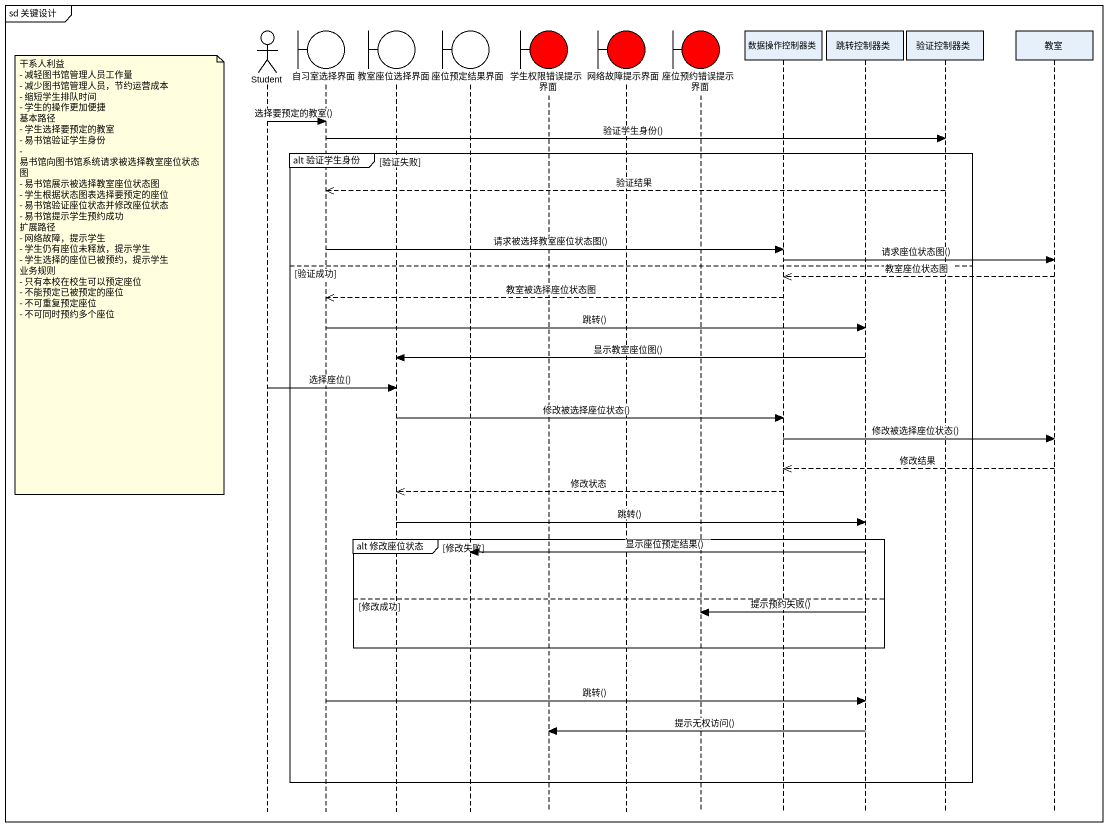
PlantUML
@startuml
mainframe sd 关键设计
hide footbox
actor Student
boundary 自习室选择界面
boundary 教室座位选择界面
boundary 座位预定结果界面
boundary 学生权限错误提示界面 #FF0000
boundary 网络故障提示界面 #FF0000
boundary 座位预约错误提示界面 #FF0000
participant 数据操作控制器类
participant 跳转控制器类
participant 验证控制器类
participant 教室

Student -> 自习室选择界面 : 选择要预定的教室()
自习室选择界面 -> 验证控制器类 : 验证学生身份()
group alt 验证学生身份 [验证失败]
  验证控制器类 -->> 自习室选择界面 : 验证结果
  自习室选择界面 -> 数据操作控制器类 : 请求被选择教室座位状态图()
  数据操作控制器类 -> 教室 : 请求座位状态图()
else 验证成功
  note left of Student
    干系人利益
    - 减轻图书馆管理人员工作量
    - 减少图书馆管理人员，节约运营成本
    - 缩短学生排队时间
    - 学生的操作更加便捷
    基本路径
    - 学生选择要预定的教室
    - 易书馆验证学生身份
    - 易书馆向图书馆系统请求被选择教室座位状态图
    - 易书馆展示被选择教室座位状态图
    - 学生根据状态图表选择要预定的座位
    - 易书馆验证座位状态并修改座位状态
    - 易书馆提示学生预约成功
    扩展路径
    - 网络故障，提示学生
    - 学生仍有座位未释放，提示学生
    - 学生选择的座位已被预约，提示学生
    业务规则
    - 只有本校在校生可以预定座位
    - 不能预定已被预定的座位
    - 不可重复预定座位
    - 不可同时预约多个座位
  end note
  教室 -->> 数据操作控制器类 : 教室座位状态图
  数据操作控制器类 -->> 自习室选择界面 : 教室被选择座位状态图
  自习室选择界面 -> 跳转控制器类 : 跳转()
  跳转控制器类 -> 教室座位选择界面 : 显示教室座位图()
  Student -> 教室座位选择界面 : 选择座位()
  教室座位选择界面 -> 数据操作控制器类 : 修改被选择座位状态()
  数据操作控制器类 -> 教室 : 修改被选择座位状态()
  教室 -->> 数据操作控制器类 : 修改结果
  数据操作控制器类 -->> 教室座位选择界面 : 修改状态
  教室座位选择界面 -> 跳转控制器类 : 跳转()
  group alt 修改座位状态 [修改失败]
    跳转控制器类 -> 座位预定结果界面 : 显示座位预定结果()
  else 修改成功
    跳转控制器类 -> 座位预约错误提示界面 : 提示预约失败()
  end
  自习室选择界面 -> 跳转控制器类 : 跳转()
  跳转控制器类 -> 学生权限错误提示界面 : 提示无权访问()
end
@enduml
